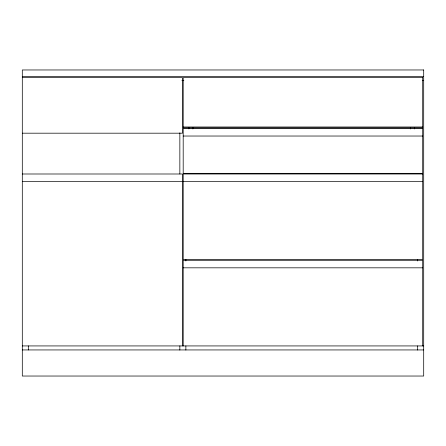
<?xml version="1.0" encoding="UTF-8"?>
<svg xmlns="http://www.w3.org/2000/svg" width="446" height="446" viewBox="0 0 446 446"><rect width="100%" height="100%" fill="white"/><g stroke="black" fill="none" stroke-linecap="round" stroke-linejoin="round"><path stroke-width="0.67" d="M22.3 76.656L423.7 76.656M22.3 77.66L182.525 77.66L182.525 133.187L22.3 133.187M181.884 80.67L183.864 80.67M422.306 80.67L423.7 80.67M183.195 126.999L422.697 126.999M183.195 136.03L422.697 136.03M22.3 173.996L182.525 173.996L182.525 345.929M22.3 181.522L182.525 181.522M183.195 181.522L422.697 181.522M183.195 267.823L422.697 267.823M22.3 345.929L423.7 345.929M22.3 349.943L423.7 349.943M422.697 345.929L422.697 260.297L183.195 260.297L183.195 345.929M417.679 259.438L417.679 260.988M417.679 345.929L417.679 350.06M414.668 127.556L414.668 128.95M410.654 127.556L410.654 128.95M192.895 127.556L192.895 128.95M188.881 127.556L188.881 128.95M185.87 259.438L185.87 260.988M185.87 345.929L185.87 350.06M179.85 132.841L179.85 173.962M179.85 345.929L179.85 350.06M28.321 345.929L28.321 349.943M423.7 69.966L22.3 69.966L22.3 376.034L423.7 376.034L423.7 69.966M422.697 77.66L183.195 77.66L183.195 127.835L422.697 127.835L422.697 77.66M422.697 128.504L183.195 128.504L183.195 173.327L422.697 173.327L422.697 128.504M422.697 173.996L183.195 173.996L183.195 259.628L422.697 259.628L422.697 173.996"/></g></svg>
